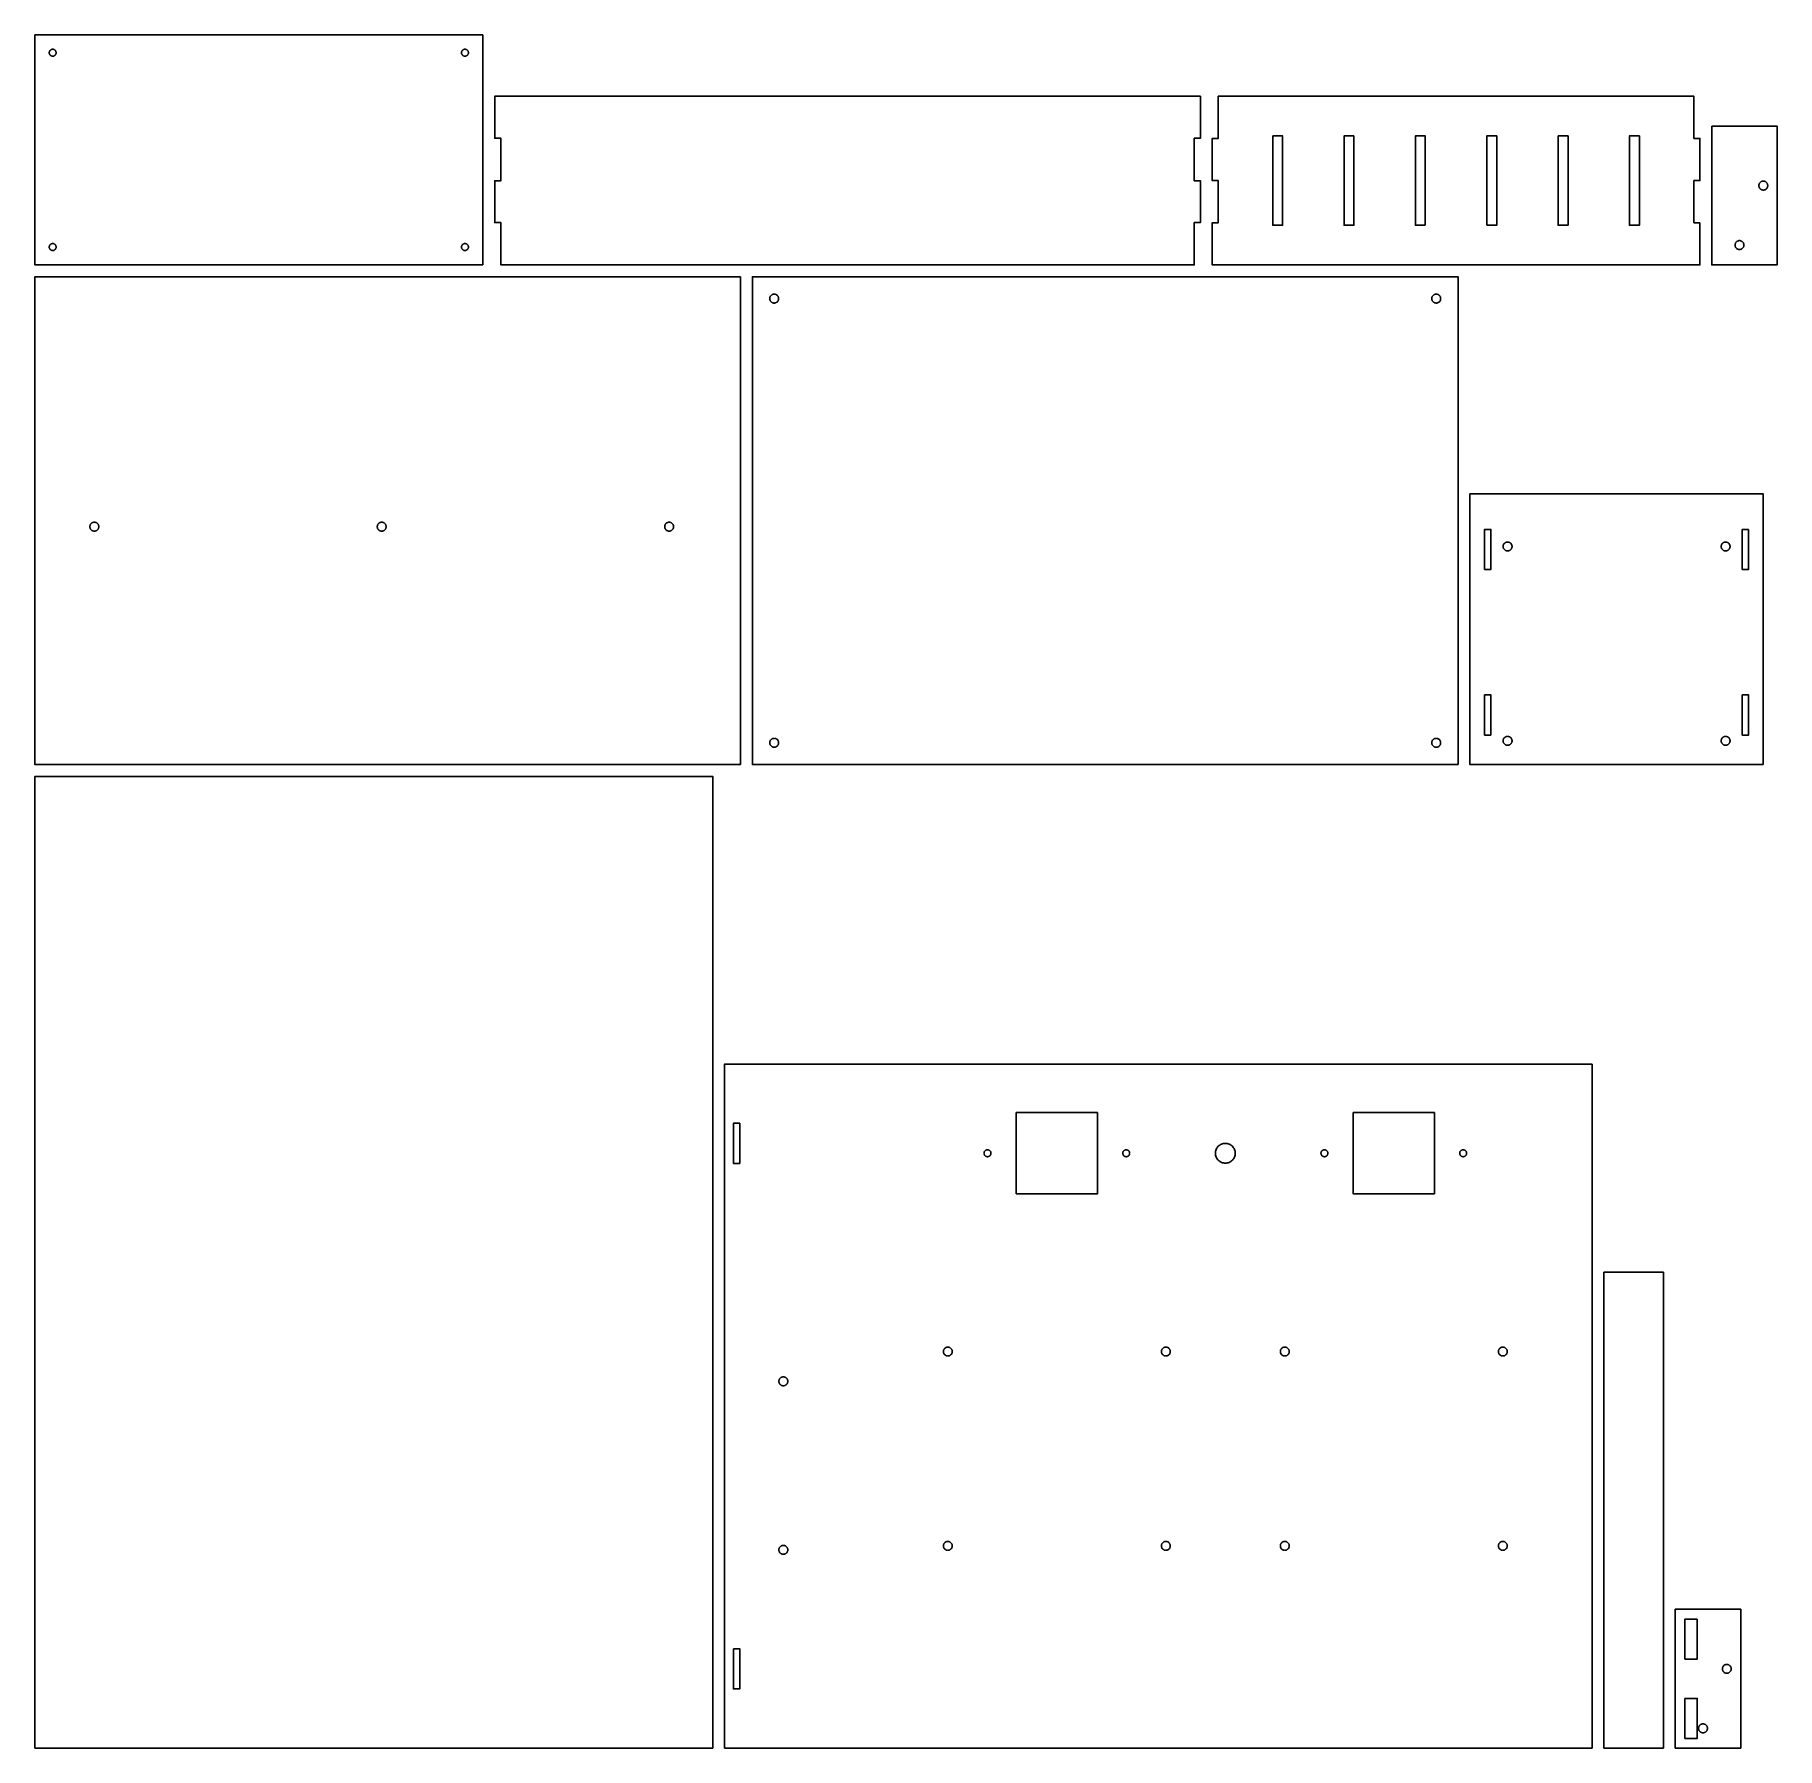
# Model space of a CAD drawing. Header units: millimetres. Extents: x 10 to 889, y 10 to 874.
import ezdxf

# ---------------------------------------------------------------- set-up
doc = ezdxf.new("R2010")
doc.units = ezdxf.units.MM

msp = doc.modelspace()

# ---------------------------------------------------------------- linework, layer by layer
at = {"color": 1}
for points in [[(236, 758), (10, 758), (10, 874), (236, 874), (236, 758)], [(20.72, 865.34), (20.67, 865.51), (20.62, 865.67), (20.54, 865.82), (20.46, 865.97), (20.35, 866.11), (20.24, 866.24), (20.11, 866.35), (19.97, 866.46), (19.82, 866.54), (19.67, 866.62), (19.51, 866.67), (19.34, 866.72), (19.17, 866.74), (19, 866.75), (18.83, 866.74), (18.66, 866.72), (18.49, 866.67), (18.33, 866.62), (18.18, 866.54), (18.03, 866.46), (17.89, 866.35), (17.76, 866.24), (17.65, 866.11), (17.54, 865.97), (17.46, 865.82), (17.38, 865.67), (17.33, 865.51), (17.28, 865.34), (17.26, 865.17), (17.25, 865), (17.26, 864.83), (17.28, 864.66), (17.33, 864.49), (17.38, 864.33), (17.46, 864.18), (17.54, 864.03), (17.65, 863.89), (17.76, 863.76), (17.89, 863.65), (18.03, 863.54), (18.18, 863.46), (18.33, 863.38), (18.49, 863.33), (18.66, 863.28), (18.83, 863.26), (19, 863.25), (19.17, 863.26), (19.34, 863.28), (19.51, 863.33), (19.67, 863.38), (19.82, 863.46), (19.97, 863.54), (20.11, 863.65), (20.24, 863.76), (20.35, 863.89), (20.46, 864.03), (20.54, 864.18), (20.62, 864.33), (20.67, 864.49), (20.72, 864.66), (20.74, 864.83), (20.75, 865), (20.74, 865.17), (20.72, 865.34)], [(228.74, 865.17), (228.72, 865.34), (228.67, 865.51), (228.62, 865.67), (228.54, 865.82), (228.46, 865.97), (228.35, 866.11), (228.24, 866.24), (228.11, 866.35), (227.97, 866.46), (227.82, 866.54), (227.67, 866.62), (227.51, 866.67), (227.34, 866.72), (227.17, 866.74), (227, 866.75), (226.83, 866.74), (226.66, 866.72), (226.49, 866.67), (226.33, 866.62), (226.18, 866.54), (226.03, 866.46), (225.89, 866.35), (225.76, 866.24), (225.65, 866.11), (225.54, 865.97), (225.46, 865.82), (225.38, 865.67), (225.33, 865.51), (225.28, 865.34), (225.26, 865.17), (225.25, 865), (225.26, 864.83), (225.28, 864.66), (225.33, 864.49), (225.38, 864.33), (225.46, 864.18), (225.54, 864.03), (225.65, 863.89), (225.76, 863.76), (225.89, 863.65), (226.03, 863.54), (226.18, 863.46), (226.33, 863.38), (226.49, 863.33), (226.66, 863.28), (226.83, 863.26), (227, 863.25), (227.17, 863.26), (227.34, 863.28), (227.51, 863.33), (227.67, 863.38), (227.82, 863.46), (227.97, 863.54), (228.11, 863.65), (228.24, 863.76), (228.35, 863.89), (228.46, 864.03), (228.54, 864.18), (228.62, 864.33), (228.67, 864.49), (228.72, 864.66), (228.74, 864.83), (228.75, 865), (228.74, 865.17)], [(598, 843), (598, 821.85), (594.9, 821.85), (594.9, 800.4), (598, 800.4), (598, 779.35), (594.9, 779.35), (594.9, 758), (245.1, 758), (245.1, 779.35), (242, 779.35), (242, 800.4), (245.1, 800.4), (245.1, 821.85), (242, 821.85), (242, 843), (598, 843)], [(850, 779.25), (850, 758), (847, 758), (607, 758), (604, 758), (604, 779.25), (607, 779.25), (607, 800.5), (604, 800.5), (604, 821.75), (607, 821.75), (607, 843), (847, 843), (847, 821.75), (850, 821.75), (850, 800.5), (847, 800.5), (847, 779.25), (850, 779.25)], [(856, 828), (889, 828), (889, 758), (856, 758), (856, 828)], [(634.5, 823), (634.5, 778), (639.5, 778), (639.5, 823), (634.5, 823)], [(675.5, 823), (670.5, 823), (670.5, 778), (675.5, 778), (675.5, 823)], [(711.5, 778), (711.5, 823), (706.5, 823), (706.5, 778), (711.5, 778)], [(742.5, 778), (747.5, 778), (747.5, 823), (742.5, 823), (742.5, 778)], [(778.5, 823), (778.5, 778), (783.5, 778), (783.5, 823), (778.5, 823)], [(819.5, 823), (814.5, 823), (814.5, 778), (819.5, 778), (819.5, 823)], [(884.24, 798.22), (884.21, 798.44), (884.15, 798.65), (884.08, 798.86), (883.98, 799.06), (883.87, 799.25), (883.74, 799.43), (883.59, 799.59), (883.43, 799.74), (883.25, 799.87), (883.06, 799.98), (882.86, 800.08), (882.65, 800.15), (882.44, 800.21), (882.22, 800.24), (882, 800.25), (881.78, 800.24), (881.56, 800.21), (881.35, 800.15), (881.14, 800.08), (880.94, 799.98), (880.75, 799.87), (880.57, 799.74), (880.41, 799.59), (880.26, 799.43), (880.13, 799.25), (880.02, 799.06), (879.92, 798.86), (879.85, 798.65), (879.79, 798.44), (879.76, 798.22), (879.75, 798), (879.76, 797.78), (879.79, 797.56), (879.85, 797.35), (879.92, 797.14), (880.02, 796.94), (880.13, 796.75), (880.26, 796.57), (880.41, 796.41), (880.57, 796.26), (880.75, 796.13), (880.94, 796.02), (881.14, 795.92), (881.35, 795.85), (881.56, 795.79), (881.78, 795.76), (882, 795.75), (882.22, 795.76), (882.44, 795.79), (882.65, 795.85), (882.86, 795.92), (883.06, 796.02), (883.25, 796.13), (883.43, 796.26), (883.59, 796.41), (883.74, 796.57), (883.87, 796.75), (883.98, 796.94), (884.08, 797.14), (884.15, 797.35), (884.21, 797.56), (884.24, 797.78), (884.25, 798), (884.24, 798.22)], [(20.62, 767.67), (20.54, 767.82), (20.46, 767.97), (20.35, 768.11), (20.24, 768.24), (20.11, 768.35), (19.97, 768.46), (19.82, 768.54), (19.67, 768.62), (19.51, 768.67), (19.34, 768.72), (19.17, 768.74), (19, 768.75), (18.83, 768.74), (18.66, 768.72), (18.49, 768.67), (18.33, 768.62), (18.18, 768.54), (18.03, 768.46), (17.89, 768.35), (17.76, 768.24), (17.65, 768.11), (17.54, 767.97), (17.46, 767.82), (17.38, 767.67), (17.33, 767.51), (17.28, 767.34), (17.26, 767.17), (17.25, 767), (17.26, 766.83), (17.28, 766.66), (17.33, 766.49), (17.38, 766.33), (17.46, 766.18), (17.54, 766.03), (17.65, 765.89), (17.76, 765.76), (17.89, 765.65), (18.03, 765.54), (18.18, 765.46), (18.33, 765.38), (18.49, 765.33), (18.66, 765.28), (18.83, 765.26), (19, 765.25), (19.17, 765.26), (19.34, 765.28), (19.51, 765.33), (19.67, 765.38), (19.82, 765.46), (19.97, 765.54), (20.11, 765.65), (20.24, 765.76), (20.35, 765.89), (20.46, 766.03), (20.54, 766.18), (20.62, 766.33), (20.67, 766.49), (20.72, 766.66), (20.74, 766.83), (20.75, 767), (20.74, 767.17), (20.72, 767.34), (20.67, 767.51), (20.62, 767.67)], [(228.67, 767.51), (228.62, 767.67), (228.54, 767.82), (228.46, 767.97), (228.35, 768.11), (228.24, 768.24), (228.11, 768.35), (227.97, 768.46), (227.82, 768.54), (227.67, 768.62), (227.51, 768.67), (227.34, 768.72), (227.17, 768.74), (227, 768.75), (226.83, 768.74), (226.66, 768.72), (226.49, 768.67), (226.33, 768.62), (226.18, 768.54), (226.03, 768.46), (225.89, 768.35), (225.76, 768.24), (225.65, 768.11), (225.54, 767.97), (225.46, 767.82), (225.38, 767.67), (225.33, 767.51), (225.28, 767.34), (225.26, 767.17), (225.25, 767), (225.26, 766.83), (225.28, 766.66), (225.33, 766.49), (225.38, 766.33), (225.46, 766.18), (225.54, 766.03), (225.65, 765.89), (225.76, 765.76), (225.89, 765.65), (226.03, 765.54), (226.18, 765.46), (226.33, 765.38), (226.49, 765.33), (226.66, 765.28), (226.83, 765.26), (227, 765.25), (227.17, 765.26), (227.34, 765.28), (227.51, 765.33), (227.67, 765.38), (227.82, 765.46), (227.97, 765.54), (228.11, 765.65), (228.24, 765.76), (228.35, 765.89), (228.46, 766.03), (228.54, 766.18), (228.62, 766.33), (228.67, 766.49), (228.72, 766.66), (228.74, 766.83), (228.75, 767), (228.74, 767.17), (228.72, 767.34), (228.67, 767.51)], [(872.21, 768.44), (872.15, 768.65), (872.08, 768.86), (871.98, 769.06), (871.87, 769.25), (871.74, 769.43), (871.59, 769.59), (871.43, 769.74), (871.25, 769.87), (871.06, 769.98), (870.86, 770.08), (870.65, 770.15), (870.44, 770.21), (870.22, 770.24), (870, 770.25), (869.78, 770.24), (869.56, 770.21), (869.35, 770.15), (869.14, 770.08), (868.94, 769.98), (868.75, 769.87), (868.57, 769.74), (868.41, 769.59), (868.26, 769.43), (868.13, 769.25), (868.02, 769.06), (867.92, 768.86), (867.85, 768.65), (867.79, 768.44), (867.76, 768.22), (867.75, 768), (867.76, 767.78), (867.79, 767.56), (867.85, 767.35), (867.92, 767.14), (868.02, 766.94), (868.13, 766.75), (868.26, 766.57), (868.41, 766.41), (868.57, 766.26), (868.75, 766.13), (868.94, 766.02), (869.14, 765.92), (869.35, 765.85), (869.56, 765.79), (869.78, 765.76), (870, 765.75), (870.22, 765.76), (870.44, 765.79), (870.65, 765.85), (870.86, 765.92), (871.06, 766.02), (871.25, 766.13), (871.43, 766.26), (871.59, 766.41), (871.74, 766.57), (871.87, 766.75), (871.98, 766.94), (872.08, 767.14), (872.15, 767.35), (872.21, 767.56), (872.24, 767.78), (872.25, 768), (872.24, 768.22), (872.21, 768.44)], [(366, 752), (366, 506), (10, 506), (10, 752), (366, 752)], [(728, 506), (372, 506), (372, 752), (728, 752), (728, 506)], [(385.21, 741.44), (385.15, 741.65), (385.08, 741.86), (384.98, 742.06), (384.87, 742.25), (384.74, 742.43), (384.59, 742.59), (384.43, 742.74), (384.25, 742.87), (384.06, 742.98), (383.86, 743.08), (383.65, 743.15), (383.44, 743.21), (383.22, 743.24), (383, 743.25), (382.78, 743.24), (382.56, 743.21), (382.35, 743.15), (382.14, 743.08), (381.94, 742.98), (381.75, 742.87), (381.57, 742.74), (381.41, 742.59), (381.26, 742.43), (381.13, 742.25), (381.02, 742.06), (380.92, 741.86), (380.85, 741.65), (380.79, 741.44), (380.76, 741.22), (380.75, 741), (380.76, 740.78), (380.79, 740.56), (380.85, 740.35), (380.92, 740.14), (381.02, 739.94), (381.13, 739.75), (381.26, 739.57), (381.41, 739.41), (381.57, 739.26), (381.75, 739.13), (381.94, 739.02), (382.14, 738.92), (382.35, 738.85), (382.56, 738.79), (382.78, 738.76), (383, 738.75), (383.22, 738.76), (383.44, 738.79), (383.65, 738.85), (383.86, 738.92), (384.06, 739.02), (384.25, 739.13), (384.43, 739.26), (384.59, 739.41), (384.74, 739.57), (384.87, 739.75), (384.98, 739.94), (385.08, 740.14), (385.15, 740.35), (385.21, 740.56), (385.24, 740.78), (385.25, 741), (385.24, 741.22), (385.21, 741.44)], [(719.24, 741.22), (719.21, 741.44), (719.15, 741.65), (719.08, 741.86), (718.98, 742.06), (718.87, 742.25), (718.74, 742.43), (718.59, 742.59), (718.43, 742.74), (718.25, 742.87), (718.06, 742.98), (717.86, 743.08), (717.65, 743.15), (717.44, 743.21), (717.22, 743.24), (717, 743.25), (716.78, 743.24), (716.56, 743.21), (716.35, 743.15), (716.14, 743.08), (715.94, 742.98), (715.75, 742.87), (715.57, 742.74), (715.41, 742.59), (715.26, 742.43), (715.13, 742.25), (715.02, 742.06), (714.92, 741.86), (714.85, 741.65), (714.79, 741.44), (714.76, 741.22), (714.75, 741), (714.76, 740.78), (714.79, 740.56), (714.85, 740.35), (714.92, 740.14), (715.02, 739.94), (715.13, 739.75), (715.26, 739.57), (715.41, 739.41), (715.57, 739.26), (715.75, 739.13), (715.94, 739.02), (716.14, 738.92), (716.35, 738.85), (716.56, 738.79), (716.78, 738.76), (717, 738.75), (717.22, 738.76), (717.44, 738.79), (717.65, 738.85), (717.86, 738.92), (718.06, 739.02), (718.25, 739.13), (718.43, 739.26), (718.59, 739.41), (718.74, 739.57), (718.87, 739.75), (718.98, 739.94), (719.08, 740.14), (719.15, 740.35), (719.21, 740.56), (719.24, 740.78), (719.25, 741), (719.24, 741.22)], [(882, 506), (734, 506), (734, 642.5), (882, 642.5), (882, 506)], [(42.15, 626.65), (42.08, 626.86), (41.98, 627.06), (41.87, 627.25), (41.74, 627.43), (41.59, 627.59), (41.43, 627.74), (41.25, 627.87), (41.06, 627.98), (40.86, 628.08), (40.65, 628.15), (40.44, 628.21), (40.22, 628.24), (40, 628.25), (39.78, 628.24), (39.56, 628.21), (39.35, 628.15), (39.14, 628.08), (38.94, 627.98), (38.75, 627.87), (38.57, 627.74), (38.41, 627.59), (38.26, 627.43), (38.13, 627.25), (38.02, 627.06), (37.92, 626.86), (37.85, 626.65), (37.79, 626.44), (37.76, 626.22), (37.75, 626), (37.76, 625.78), (37.79, 625.56), (37.85, 625.35), (37.92, 625.14), (38.02, 624.94), (38.13, 624.75), (38.26, 624.57), (38.41, 624.41), (38.57, 624.26), (38.75, 624.13), (38.94, 624.02), (39.14, 623.92), (39.35, 623.85), (39.56, 623.79), (39.78, 623.76), (40, 623.75), (40.22, 623.76), (40.44, 623.79), (40.65, 623.85), (40.86, 623.92), (41.06, 624.02), (41.25, 624.13), (41.43, 624.26), (41.59, 624.41), (41.74, 624.57), (41.87, 624.75), (41.98, 624.94), (42.08, 625.14), (42.15, 625.35), (42.21, 625.56), (42.24, 625.78), (42.25, 626), (42.24, 626.22), (42.21, 626.44), (42.15, 626.65)], [(187.21, 626.44), (187.15, 626.65), (187.08, 626.86), (186.98, 627.06), (186.87, 627.25), (186.74, 627.43), (186.59, 627.59), (186.43, 627.74), (186.25, 627.87), (186.06, 627.98), (185.86, 628.08), (185.65, 628.15), (185.44, 628.21), (185.22, 628.24), (185, 628.25), (184.78, 628.24), (184.56, 628.21), (184.35, 628.15), (184.14, 628.08), (183.94, 627.98), (183.75, 627.87), (183.57, 627.74), (183.41, 627.59), (183.26, 627.43), (183.13, 627.25), (183.02, 627.06), (182.92, 626.86), (182.85, 626.65), (182.79, 626.44), (182.76, 626.22), (182.75, 626), (182.76, 625.78), (182.79, 625.56), (182.85, 625.35), (182.92, 625.14), (183.02, 624.94), (183.13, 624.75), (183.26, 624.57), (183.41, 624.41), (183.57, 624.26), (183.75, 624.13), (183.94, 624.02), (184.14, 623.92), (184.35, 623.85), (184.56, 623.79), (184.78, 623.76), (185, 623.75), (185.22, 623.76), (185.44, 623.79), (185.65, 623.85), (185.86, 623.92), (186.06, 624.02), (186.25, 624.13), (186.43, 624.26), (186.59, 624.41), (186.74, 624.57), (186.87, 624.75), (186.98, 624.94), (187.08, 625.14), (187.15, 625.35), (187.21, 625.56), (187.24, 625.78), (187.25, 626), (187.24, 626.22), (187.21, 626.44)], [(332.24, 626.22), (332.21, 626.44), (332.15, 626.65), (332.08, 626.86), (331.98, 627.06), (331.87, 627.25), (331.74, 627.43), (331.59, 627.59), (331.43, 627.74), (331.25, 627.87), (331.06, 627.98), (330.86, 628.08), (330.65, 628.15), (330.44, 628.21), (330.22, 628.24), (330, 628.25), (329.78, 628.24), (329.56, 628.21), (329.35, 628.15), (329.14, 628.08), (328.94, 627.98), (328.75, 627.87), (328.57, 627.74), (328.41, 627.59), (328.26, 627.43), (328.13, 627.25), (328.02, 627.06), (327.92, 626.86), (327.85, 626.65), (327.79, 626.44), (327.76, 626.22), (327.75, 626), (327.76, 625.78), (327.79, 625.56), (327.85, 625.35), (327.92, 625.14), (328.02, 624.94), (328.13, 624.75), (328.26, 624.57), (328.41, 624.41), (328.57, 624.26), (328.75, 624.13), (328.94, 624.02), (329.14, 623.92), (329.35, 623.85), (329.56, 623.79), (329.78, 623.76), (330, 623.75), (330.22, 623.76), (330.44, 623.79), (330.65, 623.85), (330.86, 623.92), (331.06, 624.02), (331.25, 624.13), (331.43, 624.26), (331.59, 624.41), (331.74, 624.57), (331.87, 624.75), (331.98, 624.94), (332.08, 625.14), (332.15, 625.35), (332.21, 625.56), (332.24, 625.78), (332.25, 626), (332.24, 626.22)], [(741.4, 604.4), (744.6, 604.4), (744.6, 624.6), (741.4, 624.6), (741.4, 604.4)], [(874.6, 624.6), (871.4, 624.6), (871.4, 604.4), (874.6, 604.4), (874.6, 624.6)], [(754.74, 617.43), (754.59, 617.59), (754.43, 617.74), (754.25, 617.87), (754.06, 617.98), (753.86, 618.08), (753.65, 618.15), (753.44, 618.21), (753.22, 618.24), (753, 618.25), (752.78, 618.24), (752.56, 618.21), (752.35, 618.15), (752.14, 618.08), (751.94, 617.98), (751.75, 617.87), (751.57, 617.74), (751.41, 617.59), (751.26, 617.43), (751.13, 617.25), (751.02, 617.06), (750.92, 616.86), (750.85, 616.65), (750.79, 616.44), (750.76, 616.22), (750.75, 616), (750.76, 615.78), (750.79, 615.56), (750.85, 615.35), (750.92, 615.14), (751.02, 614.94), (751.13, 614.75), (751.26, 614.57), (751.41, 614.41), (751.57, 614.26), (751.75, 614.13), (751.94, 614.02), (752.14, 613.92), (752.35, 613.85), (752.56, 613.79), (752.78, 613.76), (753, 613.75), (753.22, 613.76), (753.44, 613.79), (753.65, 613.85), (753.86, 613.92), (754.06, 614.02), (754.25, 614.13), (754.43, 614.26), (754.59, 614.41), (754.74, 614.57), (754.87, 614.75), (754.98, 614.94), (755.08, 615.14), (755.15, 615.35), (755.21, 615.56), (755.24, 615.78), (755.25, 616), (755.24, 616.22), (755.21, 616.44), (755.15, 616.65), (755.08, 616.86), (754.98, 617.06), (754.87, 617.25), (754.74, 617.43)], [(864.98, 617.06), (864.87, 617.25), (864.74, 617.43), (864.59, 617.59), (864.43, 617.74), (864.25, 617.87), (864.06, 617.98), (863.86, 618.08), (863.65, 618.15), (863.44, 618.21), (863.22, 618.24), (863, 618.25), (862.78, 618.24), (862.56, 618.21), (862.35, 618.15), (862.14, 618.08), (861.94, 617.98), (861.75, 617.87), (861.57, 617.74), (861.41, 617.59), (861.26, 617.43), (861.13, 617.25), (861.02, 617.06), (860.92, 616.86), (860.85, 616.65), (860.79, 616.44), (860.76, 616.22), (860.75, 616), (860.76, 615.78), (860.79, 615.56), (860.85, 615.35), (860.92, 615.14), (861.02, 614.94), (861.13, 614.75), (861.26, 614.57), (861.41, 614.41), (861.57, 614.26), (861.75, 614.13), (861.94, 614.02), (862.14, 613.92), (862.35, 613.85), (862.56, 613.79), (862.78, 613.76), (863, 613.75), (863.22, 613.76), (863.44, 613.79), (863.65, 613.85), (863.86, 613.92), (864.06, 614.02), (864.25, 614.13), (864.43, 614.26), (864.59, 614.41), (864.74, 614.57), (864.87, 614.75), (864.98, 614.94), (865.08, 615.14), (865.15, 615.35), (865.21, 615.56), (865.24, 615.78), (865.25, 616), (865.24, 616.22), (865.21, 616.44), (865.15, 616.65), (865.08, 616.86), (864.98, 617.06)], [(744.6, 520.9), (744.6, 541.1), (741.4, 541.1), (741.4, 520.9), (744.6, 520.9)], [(871.4, 541.1), (871.4, 520.9), (874.6, 520.9), (874.6, 541.1), (871.4, 541.1)], [(385.08, 517.86), (384.98, 518.06), (384.87, 518.25), (384.74, 518.43), (384.59, 518.59), (384.43, 518.74), (384.25, 518.87), (384.06, 518.98), (383.86, 519.08), (383.65, 519.15), (383.44, 519.21), (383.22, 519.24), (383, 519.25), (382.78, 519.24), (382.56, 519.21), (382.35, 519.15), (382.14, 519.08), (381.94, 518.98), (381.75, 518.87), (381.57, 518.74), (381.41, 518.59), (381.26, 518.43), (381.13, 518.25), (381.02, 518.06), (380.92, 517.86), (380.85, 517.65), (380.79, 517.44), (380.76, 517.22), (380.75, 517), (380.76, 516.78), (380.79, 516.56), (380.85, 516.35), (380.92, 516.14), (381.02, 515.94), (381.13, 515.75), (381.26, 515.57), (381.41, 515.41), (381.57, 515.26), (381.75, 515.13), (381.94, 515.02), (382.14, 514.92), (382.35, 514.85), (382.56, 514.79), (382.78, 514.76), (383, 514.75), (383.22, 514.76), (383.44, 514.79), (383.65, 514.85), (383.86, 514.92), (384.06, 515.02), (384.25, 515.13), (384.43, 515.26), (384.59, 515.41), (384.74, 515.57), (384.87, 515.75), (384.98, 515.94), (385.08, 516.14), (385.15, 516.35), (385.21, 516.56), (385.24, 516.78), (385.25, 517), (385.24, 517.22), (385.21, 517.44), (385.15, 517.65), (385.08, 517.86)], [(719.15, 517.65), (719.08, 517.86), (718.98, 518.06), (718.87, 518.25), (718.74, 518.43), (718.59, 518.59), (718.43, 518.74), (718.25, 518.87), (718.06, 518.98), (717.86, 519.08), (717.65, 519.15), (717.44, 519.21), (717.22, 519.24), (717, 519.25), (716.78, 519.24), (716.56, 519.21), (716.35, 519.15), (716.14, 519.08), (715.94, 518.98), (715.75, 518.87), (715.57, 518.74), (715.41, 518.59), (715.26, 518.43), (715.13, 518.25), (715.02, 518.06), (714.92, 517.86), (714.85, 517.65), (714.79, 517.44), (714.76, 517.22), (714.75, 517), (714.76, 516.78), (714.79, 516.56), (714.85, 516.35), (714.92, 516.14), (715.02, 515.94), (715.13, 515.75), (715.26, 515.57), (715.41, 515.41), (715.57, 515.26), (715.75, 515.13), (715.94, 515.02), (716.14, 514.92), (716.35, 514.85), (716.56, 514.79), (716.78, 514.76), (717, 514.75), (717.22, 514.76), (717.44, 514.79), (717.65, 514.85), (717.86, 514.92), (718.06, 515.02), (718.25, 515.13), (718.43, 515.26), (718.59, 515.41), (718.74, 515.57), (718.87, 515.75), (718.98, 515.94), (719.08, 516.14), (719.15, 516.35), (719.21, 516.56), (719.24, 516.78), (719.25, 517), (719.24, 517.22), (719.21, 517.44), (719.15, 517.65)], [(754.59, 519.59), (754.43, 519.74), (754.25, 519.87), (754.06, 519.98), (753.86, 520.08), (753.65, 520.15), (753.44, 520.21), (753.22, 520.24), (753, 520.25), (752.78, 520.24), (752.56, 520.21), (752.35, 520.15), (752.14, 520.08), (751.94, 519.98), (751.75, 519.87), (751.57, 519.74), (751.41, 519.59), (751.26, 519.43), (751.13, 519.25), (751.02, 519.06), (750.92, 518.86), (750.85, 518.65), (750.79, 518.44), (750.76, 518.22), (750.75, 518), (750.76, 517.78), (750.79, 517.56), (750.85, 517.35), (750.92, 517.14), (751.02, 516.94), (751.13, 516.75), (751.26, 516.57), (751.41, 516.41), (751.57, 516.26), (751.75, 516.13), (751.94, 516.02), (752.14, 515.92), (752.35, 515.85), (752.56, 515.79), (752.78, 515.76), (753, 515.75), (753.22, 515.76), (753.44, 515.79), (753.65, 515.85), (753.86, 515.92), (754.06, 516.02), (754.25, 516.13), (754.43, 516.26), (754.59, 516.41), (754.74, 516.57), (754.87, 516.75), (754.98, 516.94), (755.08, 517.14), (755.15, 517.35), (755.21, 517.56), (755.24, 517.78), (755.25, 518), (755.24, 518.22), (755.21, 518.44), (755.15, 518.65), (755.08, 518.86), (754.98, 519.06), (754.87, 519.25), (754.74, 519.43), (754.59, 519.59)], [(864.87, 519.25), (864.74, 519.43), (864.59, 519.59), (864.43, 519.74), (864.25, 519.87), (864.06, 519.98), (863.86, 520.08), (863.65, 520.15), (863.44, 520.21), (863.22, 520.24), (863, 520.25), (862.78, 520.24), (862.56, 520.21), (862.35, 520.15), (862.14, 520.08), (861.94, 519.98), (861.75, 519.87), (861.57, 519.74), (861.41, 519.59), (861.26, 519.43), (861.13, 519.25), (861.02, 519.06), (860.92, 518.86), (860.85, 518.65), (860.79, 518.44), (860.76, 518.22), (860.75, 518), (860.76, 517.78), (860.79, 517.56), (860.85, 517.35), (860.92, 517.14), (861.02, 516.94), (861.13, 516.75), (861.26, 516.57), (861.41, 516.41), (861.57, 516.26), (861.75, 516.13), (861.94, 516.02), (862.14, 515.92), (862.35, 515.85), (862.56, 515.79), (862.78, 515.76), (863, 515.75), (863.22, 515.76), (863.44, 515.79), (863.65, 515.85), (863.86, 515.92), (864.06, 516.02), (864.25, 516.13), (864.43, 516.26), (864.59, 516.41), (864.74, 516.57), (864.87, 516.75), (864.98, 516.94), (865.08, 517.14), (865.15, 517.35), (865.21, 517.56), (865.24, 517.78), (865.25, 518), (865.24, 518.22), (865.21, 518.44), (865.15, 518.65), (865.08, 518.86), (864.98, 519.06), (864.87, 519.25)], [(352, 10), (352, 500), (10, 500), (10, 10), (352, 10)], [(795.6, 355), (795.6, 10), (358, 10), (358, 355), (795.6, 355)], [(505.1, 289.5), (546.1, 289.5), (546.1, 330.5), (505.1, 330.5), (505.1, 289.5)], [(716.1, 289.5), (716.1, 330.5), (675.1, 330.5), (675.1, 289.5), (716.1, 289.5)], [(365.6, 325.1), (362.4, 325.1), (362.4, 304.9), (365.6, 304.9), (365.6, 325.1)], [(490.26, 311.72), (490.09, 311.67), (489.93, 311.62), (489.78, 311.54), (489.63, 311.46), (489.49, 311.35), (489.36, 311.24), (489.25, 311.11), (489.14, 310.97), (489.06, 310.82), (488.98, 310.67), (488.93, 310.51), (488.88, 310.34), (488.86, 310.17), (488.85, 310), (488.86, 309.83), (488.88, 309.66), (488.93, 309.49), (488.98, 309.33), (489.06, 309.18), (489.14, 309.03), (489.25, 308.89), (489.36, 308.76), (489.49, 308.65), (489.63, 308.54), (489.78, 308.46), (489.93, 308.38), (490.09, 308.33), (490.26, 308.28), (490.43, 308.26), (490.6, 308.25), (490.77, 308.26), (490.94, 308.28), (491.11, 308.33), (491.27, 308.38), (491.42, 308.46), (491.57, 308.54), (491.71, 308.65), (491.84, 308.76), (491.95, 308.89), (492.06, 309.03), (492.14, 309.18), (492.22, 309.33), (492.27, 309.49), (492.32, 309.66), (492.34, 309.83), (492.35, 310), (492.34, 310.17), (492.32, 310.34), (492.27, 310.51), (492.22, 310.67), (492.14, 310.82), (492.06, 310.97), (491.95, 311.11), (491.84, 311.24), (491.71, 311.35), (491.57, 311.46), (491.42, 311.54), (491.27, 311.62), (491.11, 311.67), (490.94, 311.72), (490.77, 311.74), (490.6, 311.75), (490.43, 311.74), (490.26, 311.72)], [(560.43, 311.74), (560.26, 311.72), (560.09, 311.67), (559.93, 311.62), (559.78, 311.54), (559.63, 311.46), (559.49, 311.35), (559.36, 311.24), (559.25, 311.11), (559.14, 310.97), (559.06, 310.82), (558.98, 310.67), (558.93, 310.51), (558.88, 310.34), (558.86, 310.17), (558.85, 310), (558.86, 309.83), (558.88, 309.66), (558.93, 309.49), (558.98, 309.33), (559.06, 309.18), (559.14, 309.03), (559.25, 308.89), (559.36, 308.76), (559.49, 308.65), (559.63, 308.54), (559.78, 308.46), (559.93, 308.38), (560.09, 308.33), (560.26, 308.28), (560.43, 308.26), (560.6, 308.25), (560.77, 308.26), (560.94, 308.28), (561.11, 308.33), (561.27, 308.38), (561.42, 308.46), (561.57, 308.54), (561.71, 308.65), (561.84, 308.76), (561.95, 308.89), (562.06, 309.03), (562.14, 309.18), (562.22, 309.33), (562.27, 309.49), (562.32, 309.66), (562.34, 309.83), (562.35, 310), (562.34, 310.17), (562.32, 310.34), (562.27, 310.51), (562.22, 310.67), (562.14, 310.82), (562.06, 310.97), (561.95, 311.11), (561.84, 311.24), (561.71, 311.35), (561.57, 311.46), (561.42, 311.54), (561.27, 311.62), (561.11, 311.67), (560.94, 311.72), (560.77, 311.74), (560.6, 311.75), (560.43, 311.74)], [(615.01, 312.36), (614.76, 312.78), (614.47, 313.17), (614.14, 313.54), (613.77, 313.87), (613.38, 314.16), (612.96, 314.41), (612.51, 314.62), (612.05, 314.78), (611.58, 314.9), (611.09, 314.98), (610.6, 315), (610.11, 314.98), (609.62, 314.9), (609.15, 314.78), (608.69, 314.62), (608.24, 314.41), (607.82, 314.16), (607.43, 313.87), (607.06, 313.54), (606.73, 313.17), (606.44, 312.78), (606.19, 312.36), (605.98, 311.91), (605.82, 311.45), (605.7, 310.98), (605.62, 310.49), (605.6, 310), (605.62, 309.51), (605.7, 309.02), (605.82, 308.55), (605.98, 308.09), (606.19, 307.64), (606.44, 307.22), (606.73, 306.83), (607.06, 306.46), (607.43, 306.13), (607.82, 305.84), (608.24, 305.59), (608.69, 305.38), (609.15, 305.22), (609.62, 305.1), (610.11, 305.02), (610.6, 305), (611.09, 305.02), (611.58, 305.1), (612.05, 305.22), (612.51, 305.38), (612.96, 305.59), (613.38, 305.84), (613.77, 306.13), (614.14, 306.46), (614.47, 306.83), (614.76, 307.22), (615.01, 307.64), (615.22, 308.09), (615.38, 308.55), (615.5, 309.02), (615.58, 309.51), (615.6, 310), (615.58, 310.49), (615.5, 310.98), (615.38, 311.45), (615.22, 311.91), (615.01, 312.36)], [(661.42, 311.54), (661.27, 311.62), (661.11, 311.67), (660.94, 311.72), (660.77, 311.74), (660.6, 311.75), (660.43, 311.74), (660.26, 311.72), (660.09, 311.67), (659.93, 311.62), (659.78, 311.54), (659.63, 311.46), (659.49, 311.35), (659.36, 311.24), (659.25, 311.11), (659.14, 310.97), (659.06, 310.82), (658.98, 310.67), (658.93, 310.51), (658.88, 310.34), (658.86, 310.17), (658.85, 310), (658.86, 309.83), (658.88, 309.66), (658.93, 309.49), (658.98, 309.33), (659.06, 309.18), (659.14, 309.03), (659.25, 308.89), (659.36, 308.76), (659.49, 308.65), (659.63, 308.54), (659.78, 308.46), (659.93, 308.38), (660.09, 308.33), (660.26, 308.28), (660.43, 308.26), (660.6, 308.25), (660.77, 308.26), (660.94, 308.28), (661.11, 308.33), (661.27, 308.38), (661.42, 308.46), (661.57, 308.54), (661.71, 308.65), (661.84, 308.76), (661.95, 308.89), (662.06, 309.03), (662.14, 309.18), (662.22, 309.33), (662.27, 309.49), (662.32, 309.66), (662.34, 309.83), (662.35, 310), (662.34, 310.17), (662.32, 310.34), (662.27, 310.51), (662.22, 310.67), (662.14, 310.82), (662.06, 310.97), (661.95, 311.11), (661.84, 311.24), (661.71, 311.35), (661.57, 311.46), (661.42, 311.54)], [(731.57, 311.46), (731.42, 311.54), (731.27, 311.62), (731.11, 311.67), (730.94, 311.72), (730.77, 311.74), (730.6, 311.75), (730.43, 311.74), (730.26, 311.72), (730.09, 311.67), (729.93, 311.62), (729.78, 311.54), (729.63, 311.46), (729.49, 311.35), (729.36, 311.24), (729.25, 311.11), (729.14, 310.97), (729.06, 310.82), (728.98, 310.67), (728.93, 310.51), (728.88, 310.34), (728.86, 310.17), (728.85, 310), (728.86, 309.83), (728.88, 309.66), (728.93, 309.49), (728.98, 309.33), (729.06, 309.18), (729.14, 309.03), (729.25, 308.89), (729.36, 308.76), (729.49, 308.65), (729.63, 308.54), (729.78, 308.46), (729.93, 308.38), (730.09, 308.33), (730.26, 308.28), (730.43, 308.26), (730.6, 308.25), (730.77, 308.26), (730.94, 308.28), (731.11, 308.33), (731.27, 308.38), (731.42, 308.46), (731.57, 308.54), (731.71, 308.65), (731.84, 308.76), (731.95, 308.89), (732.06, 309.03), (732.14, 309.18), (732.22, 309.33), (732.27, 309.49), (732.32, 309.66), (732.34, 309.83), (732.35, 310), (732.34, 310.17), (732.32, 310.34), (732.27, 310.51), (732.22, 310.67), (732.14, 310.82), (732.06, 310.97), (731.95, 311.11), (731.84, 311.24), (731.71, 311.35), (731.57, 311.46)], [(831.6, 10), (831.6, 250), (801.6, 250), (801.6, 10), (831.6, 10)], [(470.82, 212.24), (470.6, 212.25), (470.38, 212.24), (470.16, 212.21), (469.95, 212.15), (469.74, 212.08), (469.54, 211.98), (469.35, 211.87), (469.17, 211.74), (469.01, 211.59), (468.86, 211.43), (468.73, 211.25), (468.62, 211.06), (468.52, 210.86), (468.45, 210.65), (468.39, 210.44), (468.36, 210.22), (468.35, 210), (468.36, 209.78), (468.39, 209.56), (468.45, 209.35), (468.52, 209.14), (468.62, 208.94), (468.73, 208.75), (468.86, 208.57), (469.01, 208.41), (469.17, 208.26), (469.35, 208.13), (469.54, 208.02), (469.74, 207.92), (469.95, 207.85), (470.16, 207.79), (470.38, 207.76), (470.6, 207.75), (470.82, 207.76), (471.04, 207.79), (471.25, 207.85), (471.46, 207.92), (471.66, 208.02), (471.85, 208.13), (472.03, 208.26), (472.19, 208.41), (472.34, 208.57), (472.47, 208.75), (472.58, 208.94), (472.68, 209.14), (472.75, 209.35), (472.81, 209.56), (472.84, 209.78), (472.85, 210), (472.84, 210.22), (472.81, 210.44), (472.75, 210.65), (472.68, 210.86), (472.58, 211.06), (472.47, 211.25), (472.34, 211.43), (472.19, 211.59), (472.03, 211.74), (471.85, 211.87), (471.66, 211.98), (471.46, 212.08), (471.25, 212.15), (471.04, 212.21), (470.82, 212.24)], [(581.25, 212.15), (581.04, 212.21), (580.82, 212.24), (580.6, 212.25), (580.38, 212.24), (580.16, 212.21), (579.95, 212.15), (579.74, 212.08), (579.54, 211.98), (579.35, 211.87), (579.17, 211.74), (579.01, 211.59), (578.86, 211.43), (578.73, 211.25), (578.62, 211.06), (578.52, 210.86), (578.45, 210.65), (578.39, 210.44), (578.36, 210.22), (578.35, 210), (578.36, 209.78), (578.39, 209.56), (578.45, 209.35), (578.52, 209.14), (578.62, 208.94), (578.73, 208.75), (578.86, 208.57), (579.01, 208.41), (579.17, 208.26), (579.35, 208.13), (579.54, 208.02), (579.74, 207.92), (579.95, 207.85), (580.16, 207.79), (580.38, 207.76), (580.6, 207.75), (580.82, 207.76), (581.04, 207.79), (581.25, 207.85), (581.46, 207.92), (581.66, 208.02), (581.85, 208.13), (582.03, 208.26), (582.19, 208.41), (582.34, 208.57), (582.47, 208.75), (582.58, 208.94), (582.68, 209.14), (582.75, 209.35), (582.81, 209.56), (582.84, 209.78), (582.85, 210), (582.84, 210.22), (582.81, 210.44), (582.75, 210.65), (582.68, 210.86), (582.58, 211.06), (582.47, 211.25), (582.34, 211.43), (582.19, 211.59), (582.03, 211.74), (581.85, 211.87), (581.66, 211.98), (581.46, 212.08), (581.25, 212.15)], [(642.19, 211.59), (642.03, 211.74), (641.85, 211.87), (641.66, 211.98), (641.46, 212.08), (641.25, 212.15), (641.04, 212.21), (640.82, 212.24), (640.6, 212.25), (640.38, 212.24), (640.16, 212.21), (639.95, 212.15), (639.74, 212.08), (639.54, 211.98), (639.35, 211.87), (639.17, 211.74), (639.01, 211.59), (638.86, 211.43), (638.73, 211.25), (638.62, 211.06), (638.52, 210.86), (638.45, 210.65), (638.39, 210.44), (638.36, 210.22), (638.35, 210), (638.36, 209.78), (638.39, 209.56), (638.45, 209.35), (638.52, 209.14), (638.62, 208.94), (638.73, 208.75), (638.86, 208.57), (639.01, 208.41), (639.17, 208.26), (639.35, 208.13), (639.54, 208.02), (639.74, 207.92), (639.95, 207.85), (640.16, 207.79), (640.38, 207.76), (640.6, 207.75), (640.82, 207.76), (641.04, 207.79), (641.25, 207.85), (641.46, 207.92), (641.66, 208.02), (641.85, 208.13), (642.03, 208.26), (642.19, 208.41), (642.34, 208.57), (642.47, 208.75), (642.58, 208.94), (642.68, 209.14), (642.75, 209.35), (642.81, 209.56), (642.84, 209.78), (642.85, 210), (642.84, 210.22), (642.81, 210.44), (642.75, 210.65), (642.68, 210.86), (642.58, 211.06), (642.47, 211.25), (642.34, 211.43), (642.19, 211.59)], [(752.47, 211.25), (752.34, 211.43), (752.19, 211.59), (752.03, 211.74), (751.85, 211.87), (751.66, 211.98), (751.46, 212.08), (751.25, 212.15), (751.04, 212.21), (750.82, 212.24), (750.6, 212.25), (750.38, 212.24), (750.16, 212.21), (749.95, 212.15), (749.74, 212.08), (749.54, 211.98), (749.35, 211.87), (749.17, 211.74), (749.01, 211.59), (748.86, 211.43), (748.73, 211.25), (748.62, 211.06), (748.52, 210.86), (748.45, 210.65), (748.39, 210.44), (748.36, 210.22), (748.35, 210), (748.36, 209.78), (748.39, 209.56), (748.45, 209.35), (748.52, 209.14), (748.62, 208.94), (748.73, 208.75), (748.86, 208.57), (749.01, 208.41), (749.17, 208.26), (749.35, 208.13), (749.54, 208.02), (749.74, 207.92), (749.95, 207.85), (750.16, 207.79), (750.38, 207.76), (750.6, 207.75), (750.82, 207.76), (751.04, 207.79), (751.25, 207.85), (751.46, 207.92), (751.66, 208.02), (751.85, 208.13), (752.03, 208.26), (752.19, 208.41), (752.34, 208.57), (752.47, 208.75), (752.58, 208.94), (752.68, 209.14), (752.75, 209.35), (752.81, 209.56), (752.84, 209.78), (752.85, 210), (752.84, 210.22), (752.81, 210.44), (752.75, 210.65), (752.68, 210.86), (752.58, 211.06), (752.47, 211.25)], [(389.75, 195.65), (389.68, 195.86), (389.58, 196.06), (389.47, 196.25), (389.34, 196.43), (389.19, 196.59), (389.03, 196.74), (388.85, 196.87), (388.66, 196.98), (388.46, 197.08), (388.25, 197.15), (388.04, 197.21), (387.82, 197.24), (387.6, 197.25), (387.38, 197.24), (387.16, 197.21), (386.95, 197.15), (386.74, 197.08), (386.54, 196.98), (386.35, 196.87), (386.17, 196.74), (386.01, 196.59), (385.86, 196.43), (385.73, 196.25), (385.62, 196.06), (385.52, 195.86), (385.45, 195.65), (385.39, 195.44), (385.36, 195.22), (385.35, 195), (385.36, 194.78), (385.39, 194.56), (385.45, 194.35), (385.52, 194.14), (385.62, 193.94), (385.73, 193.75), (385.86, 193.57), (386.01, 193.41), (386.17, 193.26), (386.35, 193.13), (386.54, 193.02), (386.74, 192.92), (386.95, 192.85), (387.16, 192.79), (387.38, 192.76), (387.6, 192.75), (387.82, 192.76), (388.04, 192.79), (388.25, 192.85), (388.46, 192.92), (388.66, 193.02), (388.85, 193.13), (389.03, 193.26), (389.19, 193.41), (389.34, 193.57), (389.47, 193.75), (389.58, 193.94), (389.68, 194.14), (389.75, 194.35), (389.81, 194.56), (389.84, 194.78), (389.85, 195), (389.84, 195.22), (389.81, 195.44), (389.75, 195.65)], [(389.68, 110.86), (389.58, 111.06), (389.47, 111.25), (389.34, 111.43), (389.19, 111.59), (389.03, 111.74), (388.85, 111.87), (388.66, 111.98), (388.46, 112.08), (388.25, 112.15), (388.04, 112.21), (387.82, 112.24), (387.6, 112.25), (387.38, 112.24), (387.16, 112.21), (386.95, 112.15), (386.74, 112.08), (386.54, 111.98), (386.35, 111.87), (386.17, 111.74), (386.01, 111.59), (385.86, 111.43), (385.73, 111.25), (385.62, 111.06), (385.52, 110.86), (385.45, 110.65), (385.39, 110.44), (385.36, 110.22), (385.35, 110), (385.36, 109.78), (385.39, 109.56), (385.45, 109.35), (385.52, 109.14), (385.62, 108.94), (385.73, 108.75), (385.86, 108.57), (386.01, 108.41), (386.17, 108.26), (386.35, 108.13), (386.54, 108.02), (386.74, 107.92), (386.95, 107.85), (387.16, 107.79), (387.38, 107.76), (387.6, 107.75), (387.82, 107.76), (388.04, 107.79), (388.25, 107.85), (388.46, 107.92), (388.66, 108.02), (388.85, 108.13), (389.03, 108.26), (389.19, 108.41), (389.34, 108.57), (389.47, 108.75), (389.58, 108.94), (389.68, 109.14), (389.75, 109.35), (389.81, 109.56), (389.84, 109.78), (389.85, 110), (389.84, 110.22), (389.81, 110.44), (389.75, 110.65), (389.68, 110.86)], [(470.6, 114.25), (470.38, 114.24), (470.16, 114.21), (469.95, 114.15), (469.74, 114.08), (469.54, 113.98), (469.35, 113.87), (469.17, 113.74), (469.01, 113.59), (468.86, 113.43), (468.73, 113.25), (468.62, 113.06), (468.52, 112.86), (468.45, 112.65), (468.39, 112.44), (468.36, 112.22), (468.35, 112), (468.36, 111.78), (468.39, 111.56), (468.45, 111.35), (468.52, 111.14), (468.62, 110.94), (468.73, 110.75), (468.86, 110.57), (469.01, 110.41), (469.17, 110.26), (469.35, 110.13), (469.54, 110.02), (469.74, 109.92), (469.95, 109.85), (470.16, 109.79), (470.38, 109.76), (470.6, 109.75), (470.82, 109.76), (471.04, 109.79), (471.25, 109.85), (471.46, 109.92), (471.66, 110.02), (471.85, 110.13), (472.03, 110.26), (472.19, 110.41), (472.34, 110.57), (472.47, 110.75), (472.58, 110.94), (472.68, 111.14), (472.75, 111.35), (472.81, 111.56), (472.84, 111.78), (472.85, 112), (472.84, 112.22), (472.81, 112.44), (472.75, 112.65), (472.68, 112.86), (472.58, 113.06), (472.47, 113.25), (472.34, 113.43), (472.19, 113.59), (472.03, 113.74), (471.85, 113.87), (471.66, 113.98), (471.46, 114.08), (471.25, 114.15), (471.04, 114.21), (470.82, 114.24), (470.6, 114.25)], [(581.04, 114.21), (580.82, 114.24), (580.6, 114.25), (580.38, 114.24), (580.16, 114.21), (579.95, 114.15), (579.74, 114.08), (579.54, 113.98), (579.35, 113.87), (579.17, 113.74), (579.01, 113.59), (578.86, 113.43), (578.73, 113.25), (578.62, 113.06), (578.52, 112.86), (578.45, 112.65), (578.39, 112.44), (578.36, 112.22), (578.35, 112), (578.36, 111.78), (578.39, 111.56), (578.45, 111.35), (578.52, 111.14), (578.62, 110.94), (578.73, 110.75), (578.86, 110.57), (579.01, 110.41), (579.17, 110.26), (579.35, 110.13), (579.54, 110.02), (579.74, 109.92), (579.95, 109.85), (580.16, 109.79), (580.38, 109.76), (580.6, 109.75), (580.82, 109.76), (581.04, 109.79), (581.25, 109.85), (581.46, 109.92), (581.66, 110.02), (581.85, 110.13), (582.03, 110.26), (582.19, 110.41), (582.34, 110.57), (582.47, 110.75), (582.58, 110.94), (582.68, 111.14), (582.75, 111.35), (582.81, 111.56), (582.84, 111.78), (582.85, 112), (582.84, 112.22), (582.81, 112.44), (582.75, 112.65), (582.68, 112.86), (582.58, 113.06), (582.47, 113.25), (582.34, 113.43), (582.19, 113.59), (582.03, 113.74), (581.85, 113.87), (581.66, 113.98), (581.46, 114.08), (581.25, 114.15), (581.04, 114.21)], [(642.03, 113.74), (641.85, 113.87), (641.66, 113.98), (641.46, 114.08), (641.25, 114.15), (641.04, 114.21), (640.82, 114.24), (640.6, 114.25), (640.38, 114.24), (640.16, 114.21), (639.95, 114.15), (639.74, 114.08), (639.54, 113.98), (639.35, 113.87), (639.17, 113.74), (639.01, 113.59), (638.86, 113.43), (638.73, 113.25), (638.62, 113.06), (638.52, 112.86), (638.45, 112.65), (638.39, 112.44), (638.36, 112.22), (638.35, 112), (638.36, 111.78), (638.39, 111.56), (638.45, 111.35), (638.52, 111.14), (638.62, 110.94), (638.73, 110.75), (638.86, 110.57), (639.01, 110.41), (639.17, 110.26), (639.35, 110.13), (639.54, 110.02), (639.74, 109.92), (639.95, 109.85), (640.16, 109.79), (640.38, 109.76), (640.6, 109.75), (640.82, 109.76), (641.04, 109.79), (641.25, 109.85), (641.46, 109.92), (641.66, 110.02), (641.85, 110.13), (642.03, 110.26), (642.19, 110.41), (642.34, 110.57), (642.47, 110.75), (642.58, 110.94), (642.68, 111.14), (642.75, 111.35), (642.81, 111.56), (642.84, 111.78), (642.85, 112), (642.84, 112.22), (642.81, 112.44), (642.75, 112.65), (642.68, 112.86), (642.58, 113.06), (642.47, 113.25), (642.34, 113.43), (642.19, 113.59), (642.03, 113.74)], [(752.34, 113.43), (752.19, 113.59), (752.03, 113.74), (751.85, 113.87), (751.66, 113.98), (751.46, 114.08), (751.25, 114.15), (751.04, 114.21), (750.82, 114.24), (750.6, 114.25), (750.38, 114.24), (750.16, 114.21), (749.95, 114.15), (749.74, 114.08), (749.54, 113.98), (749.35, 113.87), (749.17, 113.74), (749.01, 113.59), (748.86, 113.43), (748.73, 113.25), (748.62, 113.06), (748.52, 112.86), (748.45, 112.65), (748.39, 112.44), (748.36, 112.22), (748.35, 112), (748.36, 111.78), (748.39, 111.56), (748.45, 111.35), (748.52, 111.14), (748.62, 110.94), (748.73, 110.75), (748.86, 110.57), (749.01, 110.41), (749.17, 110.26), (749.35, 110.13), (749.54, 110.02), (749.74, 109.92), (749.95, 109.85), (750.16, 109.79), (750.38, 109.76), (750.6, 109.75), (750.82, 109.76), (751.04, 109.79), (751.25, 109.85), (751.46, 109.92), (751.66, 110.02), (751.85, 110.13), (752.03, 110.26), (752.19, 110.41), (752.34, 110.57), (752.47, 110.75), (752.58, 110.94), (752.68, 111.14), (752.75, 111.35), (752.81, 111.56), (752.84, 111.78), (752.85, 112), (752.84, 112.22), (752.81, 112.44), (752.75, 112.65), (752.68, 112.86), (752.58, 113.06), (752.47, 113.25), (752.34, 113.43)], [(870.6, 10), (837.6, 10), (837.6, 80), (870.6, 80), (870.6, 10)], [(848.7, 75.1), (842.5, 75.1), (842.5, 54.9), (848.7, 54.9), (848.7, 75.1)], [(362.4, 60.1), (362.4, 39.9), (365.6, 39.9), (365.6, 60.1), (362.4, 60.1)], [(865.75, 50.65), (865.68, 50.86), (865.58, 51.06), (865.47, 51.25), (865.34, 51.43), (865.19, 51.59), (865.03, 51.74), (864.85, 51.87), (864.66, 51.98), (864.46, 52.08), (864.25, 52.15), (864.04, 52.21), (863.82, 52.24), (863.6, 52.25), (863.38, 52.24), (863.16, 52.21), (862.95, 52.15), (862.74, 52.08), (862.54, 51.98), (862.35, 51.87), (862.17, 51.74), (862.01, 51.59), (861.86, 51.43), (861.73, 51.25), (861.62, 51.06), (861.52, 50.86), (861.45, 50.65), (861.39, 50.44), (861.36, 50.22), (861.35, 50), (861.36, 49.78), (861.39, 49.56), (861.45, 49.35), (861.52, 49.14), (861.62, 48.94), (861.73, 48.75), (861.86, 48.57), (862.01, 48.41), (862.17, 48.26), (862.35, 48.13), (862.54, 48.02), (862.74, 47.92), (862.95, 47.85), (863.16, 47.79), (863.38, 47.76), (863.6, 47.75), (863.82, 47.76), (864.04, 47.79), (864.25, 47.85), (864.46, 47.92), (864.66, 48.02), (864.85, 48.13), (865.03, 48.26), (865.19, 48.41), (865.34, 48.57), (865.47, 48.75), (865.58, 48.94), (865.68, 49.14), (865.75, 49.35), (865.81, 49.56), (865.84, 49.78), (865.85, 50), (865.84, 50.22), (865.81, 50.44), (865.75, 50.65)], [(842.5, 35.1), (842.5, 14.9), (848.7, 14.9), (848.7, 35.1), (842.5, 35.1)], [(853.68, 20.86), (853.58, 21.06), (853.47, 21.25), (853.34, 21.43), (853.19, 21.59), (853.03, 21.74), (852.85, 21.87), (852.66, 21.98), (852.46, 22.08), (852.25, 22.15), (852.04, 22.21), (851.82, 22.24), (851.6, 22.25), (851.38, 22.24), (851.16, 22.21), (850.95, 22.15), (850.74, 22.08), (850.54, 21.98), (850.35, 21.87), (850.17, 21.74), (850.01, 21.59), (849.86, 21.43), (849.73, 21.25), (849.62, 21.06), (849.52, 20.86), (849.45, 20.65), (849.39, 20.44), (849.36, 20.22), (849.35, 20), (849.36, 19.78), (849.39, 19.56), (849.45, 19.35), (849.52, 19.14), (849.62, 18.94), (849.73, 18.75), (849.86, 18.57), (850.01, 18.41), (850.17, 18.26), (850.35, 18.13), (850.54, 18.02), (850.74, 17.92), (850.95, 17.85), (851.16, 17.79), (851.38, 17.76), (851.6, 17.75), (851.82, 17.76), (852.04, 17.79), (852.25, 17.85), (852.46, 17.92), (852.66, 18.02), (852.85, 18.13), (853.03, 18.26), (853.19, 18.41), (853.34, 18.57), (853.47, 18.75), (853.58, 18.94), (853.68, 19.14), (853.75, 19.35), (853.81, 19.56), (853.84, 19.78), (853.85, 20), (853.84, 20.22), (853.81, 20.44), (853.75, 20.65), (853.68, 20.86)]]:
    msp.add_lwpolyline(points, close=True, dxfattribs=at)

doc.saveas('drawing.dxf')
